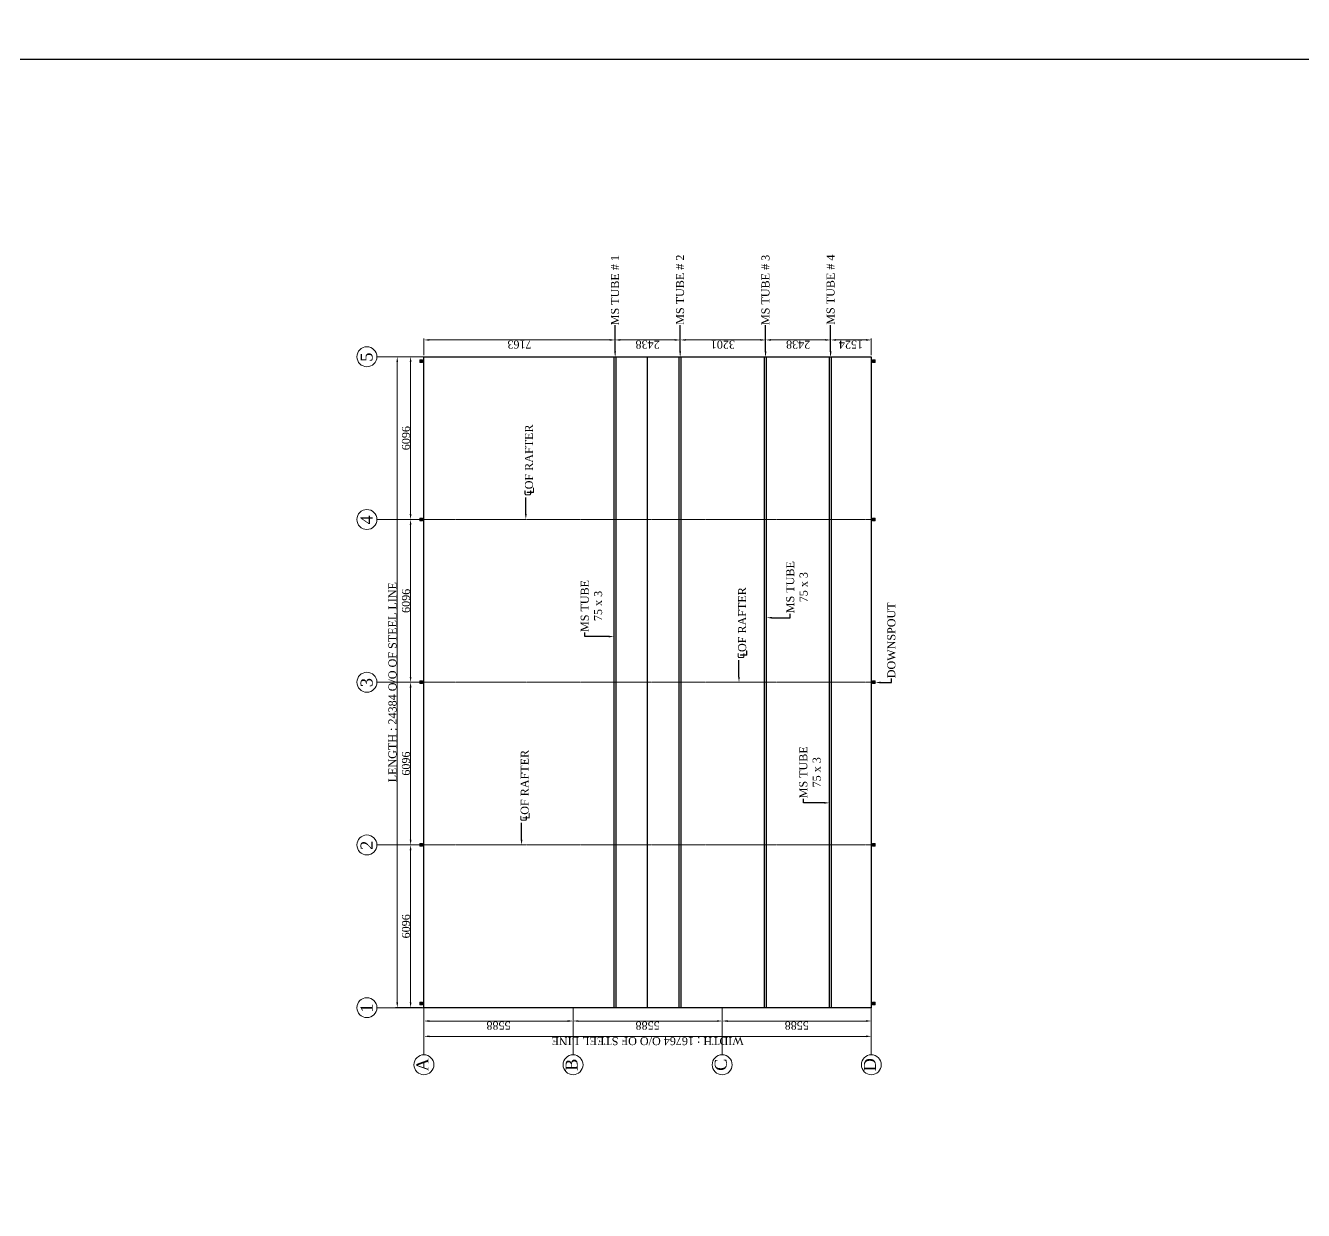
# Model space of a CAD drawing. Header units: millimetres. Extents: x 0 to 2669304, y -3314102 to 0.
# Drawn here: x 2293391 to 2341275, y -3116520 to -3072133 of the extents above; entities that cross this region are included whole.
import ezdxf
from ezdxf import colors
from ezdxf.entities.mleader import LeaderData, LeaderLine
from ezdxf.math import Vec2, Vec3

# ---------------------------------------------------------------- set-up
doc = ezdxf.new("R2010")
doc.units = ezdxf.units.MM
doc.header["$LTSCALE"] = 0.4
doc.header["$MEASUREMENT"] = 0
doc.header["$PDMODE"] = 34
doc.linetypes.add('CENTER', pattern=[2, 1.25, -0.25, 0.25, -0.25])
for name, color, linetype, lineweight in [('Dim1', 147, 'Continuous', 20), ('EAVE GUTTER', 37, 'Continuous', 20), ('Grid', 202, 'CENTER', 18), ('Outer Line', 1, 'Continuous', 30), ('Text Small', 7, 'Continuous', 0)]:
    doc.layers.add(name, color=color, linetype=linetype, lineweight=lineweight)
for name, color, linetype in [('Purlan', 46, 'Continuous'), ('stifners', 94, 'Continuous'), ('Thin', 6, 'Continuous')]:
    doc.layers.add(name, color=color, linetype=linetype)
doc.styles.get("Standard").update_dxf_attribs({"font": 'ARIALN.TTF'})
doc.styles.add('style2', font='ARIALN.TTF')
doc.styles.add('TNROMAN', font='times.ttf')
doc.dimstyles.new('H.M.A', dxfattribs={"dimtxt": 37.0005, "dimasz": 20, "dimexe": 8, "dimexo": 10, "dimgap": 5, "dimtad": 3, "dimdec": 0, "dimrnd": 1, "dimzin": 0, "dimdsep": 46, "dimtxsty": 'style2', "dimcen": 0.09, "dimclrd": 152, "dimclre": 152, "dimclrt": 1, "dimadec": 0, "dimazin": 0, "dimtfac": 1, "dimtdec": 0, "dimtix": 1, "dimtmove": 1, "dimatfit": 3, "dimfxl": 0, "dimtolj": 1, "dimtzin": 0, "dimlwd": 5, "dimlwe": 5, "dimarcsym": 0})

# ---------------------------------------------------------------- blocks, each defined once
blk = doc.blocks.new('*D1077')
at = {"layer": 'Defpoints', "color": 0, "linetype": 'ByBlock'}
for p in [(2258494, -3162488), (2252398, -3162988), (2258494, -3162988)]:
    blk.add_point(p, dxfattribs=at)
at = {"layer": 'Dim1', "color": 152, "linetype": 'ByBlock', "lineweight": 5}
for p, q in [((2252398, -3162928), (2252398, -3162428)), ((2258494, -3162928), (2258494, -3162428))]:
    blk.add_line(p, q, dxfattribs=at)
at = {"layer": 'Dim1', "color": 152, "lineweight": 5}
blk.add_line((2252598, -3162488), (2258294, -3162488), dxfattribs=at)
at = {"layer": 'Dim1', "color": 152, "linetype": 'ByBlock'}
for points in [[(2252598, -3162454), (2252598, -3162521), (2252398, -3162488)], [(2258294, -3162454), (2258294, -3162521), (2258494, -3162488)]]:
    blk.add_solid(points, dxfattribs=at)
at = {"layer": 'Dim1', "color": 1, "linetype": 'ByBlock', "insert": (2255446, -3162315), "char_height": 300, "attachment_point": 5, "style": 'TNROMAN'}
blk.add_mtext('\\A1;6096', dxfattribs=at)
blk = doc.blocks.new('*D1078')
at = {"layer": 'Defpoints', "color": 0, "linetype": 'ByBlock'}
for p in [(2264590, -3162488), (2258494, -3162988), (2264590, -3162988)]:
    blk.add_point(p, dxfattribs=at)
at = {"layer": 'Dim1', "color": 152, "linetype": 'ByBlock', "lineweight": 5}
for p, q in [((2258494, -3162928), (2258494, -3162428)), ((2264590, -3162928), (2264590, -3162428))]:
    blk.add_line(p, q, dxfattribs=at)
at = {"layer": 'Dim1', "color": 152, "lineweight": 5}
blk.add_line((2258694, -3162488), (2264390, -3162488), dxfattribs=at)
at = {"layer": 'Dim1', "color": 152, "linetype": 'ByBlock'}
for points in [[(2258694, -3162454), (2258694, -3162521), (2258494, -3162488)], [(2264390, -3162454), (2264390, -3162521), (2264590, -3162488)]]:
    blk.add_solid(points, dxfattribs=at)
at = {"layer": 'Dim1', "color": 1, "linetype": 'ByBlock', "insert": (2261542, -3162315), "char_height": 300, "attachment_point": 5, "style": 'TNROMAN'}
blk.add_mtext('\\A1;6096', dxfattribs=at)
blk = doc.blocks.new('*D1079')
at = {"layer": 'Defpoints', "color": 0, "linetype": 'ByBlock'}
for p in [(2270686, -3162488), (2264590, -3162988), (2270686, -3162988)]:
    blk.add_point(p, dxfattribs=at)
at = {"layer": 'Dim1', "color": 152, "linetype": 'ByBlock', "lineweight": 5}
for p, q in [((2264590, -3162928), (2264590, -3162428)), ((2270686, -3162928), (2270686, -3162428))]:
    blk.add_line(p, q, dxfattribs=at)
at = {"layer": 'Dim1', "color": 152, "lineweight": 5}
blk.add_line((2264790, -3162488), (2270486, -3162488), dxfattribs=at)
at = {"layer": 'Dim1', "color": 152, "linetype": 'ByBlock'}
for points in [[(2264790, -3162454), (2264790, -3162521), (2264590, -3162488)], [(2270486, -3162454), (2270486, -3162521), (2270686, -3162488)]]:
    blk.add_solid(points, dxfattribs=at)
at = {"layer": 'Dim1', "color": 1, "linetype": 'ByBlock', "insert": (2267638, -3162315), "char_height": 300, "attachment_point": 5, "style": 'TNROMAN'}
blk.add_mtext('\\A1;6096', dxfattribs=at)
blk = doc.blocks.new('*D1080')
at = {"layer": 'Defpoints', "color": 0, "linetype": 'ByBlock'}
for p in [(2276782, -3162488), (2270686, -3162988), (2276782, -3162988)]:
    blk.add_point(p, dxfattribs=at)
at = {"layer": 'Dim1', "color": 152, "linetype": 'ByBlock', "lineweight": 5}
for p, q in [((2270686, -3162928), (2270686, -3162428)), ((2276782, -3162928), (2276782, -3162428))]:
    blk.add_line(p, q, dxfattribs=at)
at = {"layer": 'Dim1', "color": 152, "lineweight": 5}
blk.add_line((2270886, -3162488), (2276582, -3162488), dxfattribs=at)
at = {"layer": 'Dim1', "color": 152, "linetype": 'ByBlock'}
for points in [[(2270886, -3162454), (2270886, -3162521), (2270686, -3162488)], [(2276582, -3162454), (2276582, -3162521), (2276782, -3162488)]]:
    blk.add_solid(points, dxfattribs=at)
at = {"layer": 'Dim1', "color": 1, "linetype": 'ByBlock', "insert": (2273734, -3162315), "char_height": 300, "attachment_point": 5, "style": 'TNROMAN'}
blk.add_mtext('\\A1;6096', dxfattribs=at)
blk = doc.blocks.new('*D1069')
at = {"layer": 'Defpoints', "color": 0, "linetype": 'ByBlock'}
for p in [(2276782, -3161988), (2252398, -3162488), (2276782, -3162488)]:
    blk.add_point(p, dxfattribs=at)
at = {"layer": 'Dim1', "color": 152, "linetype": 'ByBlock', "lineweight": 5}
for p, q in [((2252398, -3162428), (2252398, -3161928)), ((2276782, -3162428), (2276782, -3161928))]:
    blk.add_line(p, q, dxfattribs=at)
at = {"layer": 'Dim1', "color": 152, "lineweight": 5}
blk.add_line((2252598, -3161988), (2276582, -3161988), dxfattribs=at)
at = {"layer": 'Dim1', "color": 152, "linetype": 'ByBlock'}
for points in [[(2252598, -3161954), (2252598, -3162021), (2252398, -3161988)], [(2276582, -3161954), (2276582, -3162021), (2276782, -3161988)]]:
    blk.add_solid(points, dxfattribs=at)
at = {"layer": 'Dim1', "color": 1, "linetype": 'ByBlock', "insert": (2264590, -3161810), "char_height": 300, "attachment_point": 5, "style": 'TNROMAN'}
blk.add_mtext('\\A1;LENGTH : 24384 O/O OF STEEL LINE', dxfattribs=at)
blk = doc.blocks.new('A$C2998320C')
at = {"layer": 'EAVE GUTTER', "linetype": 'ByBlock'}
for p, q in [((0, 0), (100, 100)), ((0, 100), (100, 0))]:
    blk.add_line(p, q, dxfattribs=at)
blk.add_lwpolyline([(0, 100), (100, 100), (100, 0), (0, 0)], close=True, dxfattribs=at)
blk = doc.blocks.new('*D1081')
at = {"layer": 'Defpoints', "color": 0, "linetype": 'ByBlock'}
for p in [(2252398, -3162988), (2251898, -3168576), (2252398, -3168576)]:
    blk.add_point(p, dxfattribs=at)
at = {"layer": 'Dim1', "color": 152, "linetype": 'ByBlock', "lineweight": 5}
for p, q in [((2252338, -3162988), (2251838, -3162988)), ((2252338, -3168576), (2251838, -3168576))]:
    blk.add_line(p, q, dxfattribs=at)
at = {"layer": 'Dim1', "color": 152, "lineweight": 5}
blk.add_line((2251898, -3163188), (2251898, -3168376), dxfattribs=at)
at = {"layer": 'Dim1', "color": 152, "linetype": 'ByBlock'}
for points in [[(2251864, -3163188), (2251931, -3163188), (2251898, -3162988)], [(2251864, -3168376), (2251931, -3168376), (2251898, -3168576)]]:
    blk.add_solid(points, dxfattribs=at)
at = {"layer": 'Dim1', "color": 1, "linetype": 'ByBlock', "insert": (2251725, -3165782), "char_height": 300, "attachment_point": 5, "rotation": 90, "style": 'TNROMAN'}
blk.add_mtext('\\A1;5588', dxfattribs=at)
blk = doc.blocks.new('*D1070')
at = {"layer": 'Defpoints', "color": 0, "linetype": 'ByBlock'}
for p in [(2252398, -3168576), (2251898, -3174164), (2252398, -3174164)]:
    blk.add_point(p, dxfattribs=at)
at = {"layer": 'Dim1', "color": 152, "linetype": 'ByBlock', "lineweight": 5}
for p, q in [((2252338, -3168576), (2251838, -3168576)), ((2252338, -3174164), (2251838, -3174164))]:
    blk.add_line(p, q, dxfattribs=at)
at = {"layer": 'Dim1', "color": 152, "lineweight": 5}
blk.add_line((2251898, -3168776), (2251898, -3173964), dxfattribs=at)
at = {"layer": 'Dim1', "color": 152, "linetype": 'ByBlock'}
for points in [[(2251864, -3168776), (2251931, -3168776), (2251898, -3168576)], [(2251864, -3173964), (2251931, -3173964), (2251898, -3174164)]]:
    blk.add_solid(points, dxfattribs=at)
at = {"layer": 'Dim1', "color": 1, "linetype": 'ByBlock', "insert": (2251725, -3171370), "char_height": 300, "attachment_point": 5, "rotation": 90, "style": 'TNROMAN'}
blk.add_mtext('\\A1;5588', dxfattribs=at)
blk = doc.blocks.new('*D1071')
at = {"layer": 'Defpoints', "color": 0, "linetype": 'ByBlock'}
for p in [(2252398, -3174164), (2251898, -3179752), (2252398, -3179752)]:
    blk.add_point(p, dxfattribs=at)
at = {"layer": 'Dim1', "color": 152, "linetype": 'ByBlock', "lineweight": 5}
for p, q in [((2252338, -3174164), (2251838, -3174164)), ((2252338, -3179752), (2251838, -3179752))]:
    blk.add_line(p, q, dxfattribs=at)
at = {"layer": 'Dim1', "color": 152, "lineweight": 5}
blk.add_line((2251898, -3174364), (2251898, -3179552), dxfattribs=at)
at = {"layer": 'Dim1', "color": 152, "linetype": 'ByBlock'}
for points in [[(2251864, -3174364), (2251931, -3174364), (2251898, -3174164)], [(2251864, -3179552), (2251931, -3179552), (2251898, -3179752)]]:
    blk.add_solid(points, dxfattribs=at)
at = {"layer": 'Dim1', "color": 1, "linetype": 'ByBlock', "insert": (2251725, -3176958), "char_height": 300, "attachment_point": 5, "rotation": 90, "style": 'TNROMAN'}
blk.add_mtext('\\A1;5588', dxfattribs=at)
blk = doc.blocks.new('*D1072')
at = {"layer": 'Defpoints', "color": 0, "linetype": 'ByBlock'}
for p in [(2251898, -3162988), (2251324, -3179752), (2251898, -3179752)]:
    blk.add_point(p, dxfattribs=at)
at = {"layer": 'Dim1', "color": 152, "linetype": 'ByBlock', "lineweight": 5}
for p, q in [((2251838, -3162988), (2251264, -3162988)), ((2251838, -3179752), (2251264, -3179752))]:
    blk.add_line(p, q, dxfattribs=at)
at = {"layer": 'Dim1', "color": 152, "lineweight": 5}
blk.add_line((2251324, -3163188), (2251324, -3179552), dxfattribs=at)
at = {"layer": 'Dim1', "color": 152, "linetype": 'ByBlock'}
for points in [[(2251291, -3163188), (2251358, -3163188), (2251324, -3162988)], [(2251291, -3179552), (2251358, -3179552), (2251324, -3179752)]]:
    blk.add_solid(points, dxfattribs=at)
at = {"layer": 'Dim1', "color": 1, "linetype": 'ByBlock', "insert": (2251147, -3171370), "char_height": 300, "attachment_point": 5, "rotation": 90, "style": 'TNROMAN'}
blk.add_mtext('\\A1;WIDTH : 16764 O/O OF STEEL LINE', dxfattribs=at)
blk = doc.blocks.new('*D1073')
at = {"layer": 'Defpoints', "color": 0, "linetype": 'ByBlock'}
for p in [(2276782, -3162988), (2276782, -3170151), (2277412, -3170151)]:
    blk.add_point(p, dxfattribs=at)
at = {"layer": 'Dim1', "color": 152, "linetype": 'ByBlock', "lineweight": 5}
for p, q in [((2276842, -3162988), (2277472, -3162988)), ((2276842, -3170151), (2277472, -3170151))]:
    blk.add_line(p, q, dxfattribs=at)
at = {"layer": 'Dim1', "color": 152, "lineweight": 5}
blk.add_line((2277412, -3163188), (2277412, -3169951), dxfattribs=at)
at = {"layer": 'Dim1', "color": 152, "linetype": 'ByBlock'}
for points in [[(2277379, -3163188), (2277445, -3163188), (2277412, -3162988)], [(2277379, -3169951), (2277445, -3169951), (2277412, -3170151)]]:
    blk.add_solid(points, dxfattribs=at)
at = {"layer": 'Dim1', "color": 1, "linetype": 'ByBlock', "insert": (2277239, -3166569), "char_height": 300, "attachment_point": 5, "rotation": 90, "style": 'TNROMAN'}
blk.add_mtext('\\A1;7163', dxfattribs=at)
blk = doc.blocks.new('*D1074')
at = {"layer": 'Defpoints', "color": 0, "linetype": 'ByBlock'}
for p in [(2276782, -3170151), (2276782, -3172589), (2277412, -3172589)]:
    blk.add_point(p, dxfattribs=at)
at = {"layer": 'Dim1', "color": 152, "linetype": 'ByBlock', "lineweight": 5}
for p, q in [((2276842, -3170151), (2277472, -3170151)), ((2276842, -3172589), (2277472, -3172589))]:
    blk.add_line(p, q, dxfattribs=at)
at = {"layer": 'Dim1', "color": 152, "lineweight": 5}
blk.add_line((2277412, -3170351), (2277412, -3172389), dxfattribs=at)
at = {"layer": 'Dim1', "color": 152, "linetype": 'ByBlock'}
for points in [[(2277379, -3170351), (2277445, -3170351), (2277412, -3170151)], [(2277379, -3172389), (2277445, -3172389), (2277412, -3172589)]]:
    blk.add_solid(points, dxfattribs=at)
at = {"layer": 'Dim1', "color": 1, "linetype": 'ByBlock', "insert": (2277239, -3171370), "char_height": 300, "attachment_point": 5, "rotation": 90, "style": 'TNROMAN'}
blk.add_mtext('\\A1;2438', dxfattribs=at)
blk = doc.blocks.new('*D1075')
at = {"layer": 'Defpoints', "color": 0, "linetype": 'ByBlock'}
for p in [(2276782, -3172589), (2276782, -3175790), (2277412, -3175790)]:
    blk.add_point(p, dxfattribs=at)
at = {"layer": 'Dim1', "color": 152, "linetype": 'ByBlock', "lineweight": 5}
for p, q in [((2276842, -3172589), (2277472, -3172589)), ((2276842, -3175790), (2277472, -3175790))]:
    blk.add_line(p, q, dxfattribs=at)
at = {"layer": 'Dim1', "color": 152, "lineweight": 5}
blk.add_line((2277412, -3172789), (2277412, -3175590), dxfattribs=at)
at = {"layer": 'Dim1', "color": 152, "linetype": 'ByBlock'}
for points in [[(2277379, -3172789), (2277445, -3172789), (2277412, -3172589)], [(2277379, -3175590), (2277445, -3175590), (2277412, -3175790)]]:
    blk.add_solid(points, dxfattribs=at)
at = {"layer": 'Dim1', "color": 1, "linetype": 'ByBlock', "insert": (2277239, -3174189), "char_height": 300, "attachment_point": 5, "rotation": 90, "style": 'TNROMAN'}
blk.add_mtext('\\A1;3201', dxfattribs=at)
blk = doc.blocks.new('*D1076')
at = {"layer": 'Defpoints', "color": 0, "linetype": 'ByBlock'}
for p in [(2276782, -3175790), (2276782, -3178228), (2277412, -3178228)]:
    blk.add_point(p, dxfattribs=at)
at = {"layer": 'Dim1', "color": 152, "linetype": 'ByBlock', "lineweight": 5}
for p, q in [((2276842, -3175790), (2277472, -3175790)), ((2276842, -3178228), (2277472, -3178228))]:
    blk.add_line(p, q, dxfattribs=at)
at = {"layer": 'Dim1', "color": 152, "lineweight": 5}
blk.add_line((2277412, -3175990), (2277412, -3178028), dxfattribs=at)
at = {"layer": 'Dim1', "color": 152, "linetype": 'ByBlock'}
for points in [[(2277379, -3175990), (2277445, -3175990), (2277412, -3175790)], [(2277379, -3178028), (2277445, -3178028), (2277412, -3178228)]]:
    blk.add_solid(points, dxfattribs=at)
at = {"layer": 'Dim1', "color": 1, "linetype": 'ByBlock', "insert": (2277239, -3177009), "char_height": 300, "attachment_point": 5, "rotation": 90, "style": 'TNROMAN'}
blk.add_mtext('\\A1;2438', dxfattribs=at)
blk = doc.blocks.new('*D1082')
at = {"layer": 'Defpoints', "color": 0, "linetype": 'ByBlock'}
for p in [(2276782, -3178228), (2276782, -3179752), (2277412, -3179752)]:
    blk.add_point(p, dxfattribs=at)
at = {"layer": 'Dim1', "color": 152, "linetype": 'ByBlock', "lineweight": 5}
for p, q in [((2276842, -3178228), (2277472, -3178228)), ((2276842, -3179752), (2277472, -3179752))]:
    blk.add_line(p, q, dxfattribs=at)
at = {"layer": 'Dim1', "color": 152, "lineweight": 5}
blk.add_line((2277412, -3178428), (2277412, -3179552), dxfattribs=at)
at = {"layer": 'Dim1', "color": 152, "linetype": 'ByBlock'}
for points in [[(2277379, -3178428), (2277445, -3178428), (2277412, -3178228)], [(2277379, -3179552), (2277445, -3179552), (2277412, -3179752)]]:
    blk.add_solid(points, dxfattribs=at)
at = {"layer": 'Dim1', "color": 1, "linetype": 'ByBlock', "insert": (2277239, -3178990), "char_height": 300, "attachment_point": 5, "rotation": 90, "style": 'TNROMAN'}
blk.add_mtext('\\A1;1524', dxfattribs=at)
blk = doc.blocks.new('A$C6AC4513A')
at = {"layer": 'Grid', "color": 202, "linetype": 'ByBlock'}
for p, q in [((2511.4, 19547.4), (2511.4, 17783.7)), ((8607.4, 19547.4), (8607.4, 17783.7)), ((14703.4, 19547.4), (14703.4, 17783.7)), ((20799.4, 19547.4), (20799.4, 17783.7)), ((26895.4, 19547.4), (26895.4, 17783.7)), ((747.7, 17783.7), (2511.4, 17783.7)), ((747.7, 12195.7), (2511.4, 12195.7)), ((747.7, 6607.7), (2511.4, 6607.7)), ((747.7, 1019.7), (2511.4, 1019.7))]:
    blk.add_line(p, q, dxfattribs=at)
at = {"layer": 'Grid', "color": 202, "ltscale": 5}
for p, q in [((8607.4, 1019.7), (8607.4, 17783.7)), ((14703.4, 1019.7), (14703.4, 17783.7)), ((20799.4, 1019.7), (20799.4, 17783.7))]:
    blk.add_line(p, q, dxfattribs=at)
at = {"layer": 'Grid', "color": 202, "linetype": 'ByBlock'}
for centre in [(2511.4, 19921.2), (8607.4, 19921.2), (14703.4, 19921.2), (20799.4, 19921.2), (26895.4, 19921.2), (373.8, 17783.7), (373.8, 12195.7), (373.8, 6607.7), (373.8, 1019.7)]:
    blk.add_circle(centre, 373.8, dxfattribs=at)
at = {"layer": 'Outer Line', "linetype": 'ByBlock'}
blk.add_lwpolyline([(2511.4, 17783.7), (26895.4, 17783.7), (26895.4, 1019.7), (2511.4, 1019.7)], close=True, dxfattribs=at)
at = {"layer": 'Purlan', "linetype": 'ByBlock'}
for p, q in [((2511.4, 10658.2), (8604.9, 10658.2)), ((2511.4, 10583.2), (8604.9, 10583.2)), ((8609.9, 10658.2), (14700.9, 10658.2)), ((8609.9, 10583.2), (14700.9, 10583.2)), ((14705.9, 10658.2), (20796.9, 10658.2)), ((14705.9, 10583.2), (20796.9, 10583.2)), ((20801.9, 10658.2), (26895.4, 10658.2)), ((20801.9, 10583.2), (26895.4, 10583.2)), ((2511.4, 8220.2), (8604.9, 8220.2)), ((2511.4, 8145.2), (8604.9, 8145.2)), ((8609.9, 8220.2), (14700.9, 8220.2)), ((8609.9, 8145.2), (14700.9, 8145.2)), ((14705.9, 8220.2), (20796.9, 8220.2)), ((14705.9, 8145.2), (20796.9, 8145.2)), ((20801.9, 8220.2), (26895.4, 8220.2)), ((20801.9, 8145.2), (26895.4, 8145.2)), ((2511.4, 5019.2), (8604.9, 5019.2)), ((2511.4, 4944.2), (8604.9, 4944.2)), ((8609.9, 5019.2), (14700.9, 5019.2)), ((8609.9, 4944.2), (14700.9, 4944.2)), ((14705.9, 5019.2), (20796.9, 5019.2)), ((14705.9, 4944.2), (20796.9, 4944.2)), ((20801.9, 5019.2), (26895.4, 5019.2)), ((20801.9, 4944.2), (26895.4, 4944.2)), ((2511.4, 2581.2), (8604.9, 2581.2)), ((2511.4, 2506.2), (8604.9, 2506.2)), ((8609.9, 2581.2), (14700.9, 2581.2)), ((8609.9, 2506.2), (14700.9, 2506.2)), ((14705.9, 2581.2), (20796.9, 2581.2)), ((14705.9, 2506.2), (20796.9, 2506.2)), ((20801.9, 2581.2), (26895.4, 2581.2)), ((20801.9, 2506.2), (26895.4, 2506.2))]:
    blk.add_line(p, q, dxfattribs=at)
at = {"layer": 'stifners'}
blk.add_line((2511.4, 9401.7), (26895.4, 9401.7), dxfattribs=at)
at = {"layer": 'Outer Line', "linetype": 'ByBlock'}
for p in [(2622, 17833.7), (8557.4, 17833.7), (14653.4, 17833.7), (20749.4, 17833.7), (26684.8, 17833.7)]:
    blk.add_blockref('A$C2998320C', p, dxfattribs=at)
at = {"layer": 'Outer Line', "linetype": 'ByBlock', "xscale": -1, "rotation": 180}
for p in [(2622, 969.7), (8557.4, 969.7), (14653.4, 969.7), (20749.4, 969.7), (26684.8, 969.7)]:
    blk.add_blockref('A$C2998320C', p, dxfattribs=at)
at = {"layer": 'Thin', "color": 7, "lineweight": 5, "char_height": 450, "attachment_point": 2, "style": 'style2'}
for s, insert in [('{\\fTimes New Roman|b0|i0|c0|p18;1}', (2498.9, 20159.3)), ('{\\fTimes New Roman|b0|i0|c0|p18;3}', (14690.9, 20159.3)), ('{\\fTimes New Roman|b0|i0|c0|p18;4}', (20786.9, 20159.3)), ('{\\fTimes New Roman|b0|i0|c0|p18;5}', (26882.9, 20159.3)), ('{\\fTimes New Roman|b0|i0|c0|p18;A}', (373.2, 18063.4)), ('{\\fTimes New Roman|b0|i0|c0|p18;B}', (373.2, 12475.4)), ('{\\fTimes New Roman|b0|i0|c0|p18;C}', (373.2, 6887.4)), ('{\\fTimes New Roman|b0|i0|c0|p18;D}', (373.2, 1299.4))]:
    blk.add_mtext(s, dxfattribs=dict(at, insert=insert))
at = {"layer": 'Thin', "color": 7, "lineweight": 5, "insert": (8594.9, 20159.3), "char_height": 450, "width": 285.431, "attachment_point": 2, "style": 'style2'}
blk.add_mtext('{\\fTimes New Roman|b0|i0|c0|p18;2}', dxfattribs=at)
at = {"layer": 'Dim1', "linetype": 'ByBlock'}
dim = blk.add_linear_dim(base=(26895.4, 18783.7), p1=(2511.4, 18283.7), p2=(26895.4, 18283.7), text='LENGTH : <> O/O OF STEEL LINE', dimstyle='H.M.A', override={"dimtxt": 300, "dimasz": 200, "dimexe": 60, "dimexo": 60, "dimgap": 20, "dimtxsty": 'TNROMAN'}, dxfattribs=at)
dim.commit()
dim.dimension.update_dxf_attribs({"geometry": '*D1069', "text_midpoint": (14703.4, 18960.8), "insert": (-2249886.2, 3180771.2)})
for base, p1, p2, picture, middle in [((8607.4, 18283.7), (2511.4, 17783.7), (8607.4, 17783.7), '*D1077', (5559.4, 18456.7)), ((14703.4, 18283.7), (8607.4, 17783.7), (14703.4, 17783.7), '*D1078', (11655.4, 18456.7)), ((20799.4, 18283.7), (14703.4, 17783.7), (20799.4, 17783.7), '*D1079', (17751.4, 18456.7)), ((26895.4, 18283.7), (20799.4, 17783.7), (26895.4, 17783.7), '*D1080', (23847.4, 18456.7))]:
    dim = blk.add_linear_dim(base=base, p1=p1, p2=p2, dimstyle='H.M.A', override={"dimtxt": 300, "dimasz": 200, "dimexe": 60, "dimexo": 60, "dimgap": 20, "dimtxsty": 'TNROMAN'}, dxfattribs=at)
    dim.commit()
    dim.dimension.update_dxf_attribs({"geometry": picture, "text_midpoint": middle, "insert": (-2249886.2, 3180771.2)})
dim = blk.add_linear_dim(base=(1438.3, 1019.7), p1=(2011.4, 17783.7), p2=(2011.4, 1019.7), angle=90, text='WIDTH : <> O/O OF STEEL LINE', dimstyle='H.M.A', override={"dimtxt": 300, "dimasz": 200, "dimexe": 60, "dimexo": 60, "dimgap": 20, "dimtxsty": 'TNROMAN'}, dxfattribs=at)
dim.commit()
dim.dimension.update_dxf_attribs({"geometry": '*D1072', "text_midpoint": (1261.2, 9401.7), "insert": (-2249886.2, 3180771.2)})
for base, p1, p2, picture, middle in [((2011.4, 12195.7), (2511.4, 17783.7), (2511.4, 12195.7), '*D1081', (1838.8, 14989.7)), ((27525.7, 10620.7), (26895.4, 17783.7), (26895.4, 10620.7), '*D1073', (27352.7, 14202.2)), ((2011.4, 6607.7), (2511.4, 12195.7), (2511.4, 6607.7), '*D1070', (1838.8, 9401.7)), ((27525.7, 8182.7), (26895.4, 10620.7), (26895.4, 8182.7), '*D1074', (27353.1, 9401.7)), ((27525.7, 4981.7), (26895.4, 8182.7), (26895.4, 4981.7), '*D1075', (27353.1, 6582.2)), ((2011.4, 1019.7), (2511.4, 6607.7), (2511.4, 1019.7), '*D1071', (1838.8, 3813.7)), ((27525.7, 2543.7), (26895.4, 4981.7), (26895.4, 2543.7), '*D1076', (27353.1, 3762.7)), ((27525.7, 1019.7), (26895.4, 2543.7), (26895.4, 1019.7), '*D1082', (27353.1, 1781.7))]:
    dim = blk.add_linear_dim(base=base, p1=p1, p2=p2, angle=90, dimstyle='H.M.A', override={"dimtxt": 300, "dimasz": 200, "dimexe": 60, "dimexo": 60, "dimgap": 20, "dimtxsty": 'TNROMAN'}, dxfattribs=at)
    dim.commit()
    dim.dimension.update_dxf_attribs({"geometry": picture, "text_midpoint": middle, "insert": (-2249886.2, 3180771.2)})
at = {"layer": 'Thin', "color": 7, "lineweight": 5}
ml = blk.add_multileader_mtext('Standard', dxfattribs=at)
ml.set_content('{\\fISOCPEUR|b0|i0|c0|p34;\\H1.4x;℄\\fTimes New Roman|b0|i0|c0|p18;\\H0.71429x;OF RAFTER}', color=7, style='style2')
ml.set_leader_properties(color=215)
ml.build(insert=Vec2(0, 0))
ml.multileader.update_dxf_attribs({"dogleg_length": 150, "arrow_head_size": 200})
ctx = ml.context
ctx.base_point, ctx.char_height, ctx.arrow_head_size, ctx.landing_gap_size, ctx.plane_origin = Vec3(9433.7, 14125.5), 300, 200, 50, Vec3(-77471.7, 6731)
ctx.text_align_type = 1
notes = []
notes.append((ctx, [(1, (1, 1, 0), (9283.7, 14125.5), (1, 0), 150, [(0, [(8607.4, 14125.5)], 0, [])])]))
ctx.mtext.insert, ctx.mtext.alignment, ctx.mtext.flow_direction = Vec3(10820.4, 14278.9), 2, 5
ml = blk.add_multileader_mtext('Standard', dxfattribs=at)
ml.set_content('{\\fISOCPEUR|b0|i0|c0|p34;\\H1.4x;℄\\fTimes New Roman|b0|i0|c0|p18;\\H0.71429x;OF RAFTER}', color=7, style='style2')
ml.set_leader_properties(color=215)
ml.build(insert=Vec2(0, 0))
ml.multileader.update_dxf_attribs({"dogleg_length": 150, "arrow_head_size": 200})
ctx = ml.context
ctx.base_point, ctx.char_height, ctx.arrow_head_size, ctx.landing_gap_size, ctx.plane_origin = Vec3(21625.7, 13965.5), 300, 200, 50, Vec3(-65279.7, 6570.9)
ctx.text_align_type = 1
notes.append((ctx, [(1, (1, 1, 0), (21475.7, 13965.5), (1, 0), 150, [(0, [(20799.4, 13965.5)], 0, [])])]))
ctx.mtext.insert, ctx.mtext.alignment, ctx.mtext.flow_direction = Vec3(23012.4, 14118.9), 2, 5
ml = blk.add_multileader_mtext('Standard', dxfattribs=at)
ml.set_content('{\\fTimes New Roman|b0|i0|c0|p18;MS TUBE\\P75 x 3}', color=7, style='style2')
ml.set_leader_properties(color=215)
ml.build(insert=Vec2(0, 0))
ml.multileader.update_dxf_attribs({"dogleg_length": 150, "arrow_head_size": 200})
ctx = ml.context
ctx.base_point, ctx.char_height, ctx.arrow_head_size, ctx.landing_gap_size, ctx.plane_origin = Vec3(16564.2, 11755), 300, 200, 50, Vec3(-70341.3, 17069.2)
ctx.text_align_type = 1
notes.append((ctx, [(1, (1, 1, 0), (16414.2, 11755), (1, 0), 150, [(0, [(16414.2, 10658.2)], 0, [])])]))
ctx.mtext.insert, ctx.mtext.alignment, ctx.mtext.flow_direction = Vec3(17559.1, 11908), 2, 5
ml = blk.add_multileader_mtext('Standard', dxfattribs=at)
ml.set_content('{\\fTimes New Roman|b0|i0|c0|p18;\\H1x;MS TUBE # 1}', color=7, style='style2')
ml.set_leader_properties(color=215)
ml.build(insert=Vec2(0, 0))
ml.multileader.update_dxf_attribs({"dogleg_length": 150, "arrow_head_size": 200})
ctx = ml.context
ctx.base_point, ctx.char_height, ctx.arrow_head_size, ctx.landing_gap_size, ctx.plane_origin = Vec3(28084.4, 10620.7), 300, 200, 50, Vec3(-59183.7, 3226.1)
ctx.text_align_type = 1
notes.append((ctx, [(1, (1, 1, 0), (27934.4, 10620.7), (1, 0), 150, [(0, [(26895.4, 10620.7)], 0, [])])]))
ctx.mtext.insert, ctx.mtext.alignment, ctx.mtext.flow_direction = Vec3(29389.7, 10774.1), 2, 5
ml = blk.add_multileader_mtext('Standard', dxfattribs=at)
ml.set_content('{\\fTimes New Roman|b0|i0|c0|p18;MS TUBE # 2}', color=7, style='style2')
ml.set_leader_properties(color=215)
ml.build(insert=Vec2(0, 0))
ml.multileader.update_dxf_attribs({"dogleg_length": 150, "arrow_head_size": 200})
ctx = ml.context
ctx.base_point, ctx.char_height, ctx.arrow_head_size, ctx.landing_gap_size, ctx.plane_origin = Vec3(28084.4, 8182.7), 300, 200, 50, Vec3(-59183.7, 788.1)
ctx.text_align_type = 1
notes.append((ctx, [(1, (1, 1, 0), (27934.4, 8182.7), (1, 0), 150, [(0, [(26895.4, 8182.7)], 0, [])])]))
ctx.mtext.insert, ctx.mtext.alignment, ctx.mtext.flow_direction = Vec3(29407.5, 8336.1), 2, 5
ml = blk.add_multileader_mtext('Standard', dxfattribs=at)
ml.set_content('{\\fISOCPEUR|b0|i0|c0|p34;\\H1.4x;℄\\fTimes New Roman|b0|i0|c0|p18;\\H0.71429x;OF RAFTER}', color=7, style='style2')
ml.set_leader_properties(color=215)
ml.build(insert=Vec2(0, 0))
ml.multileader.update_dxf_attribs({"dogleg_length": 150, "arrow_head_size": 200})
ctx = ml.context
ctx.base_point, ctx.char_height, ctx.arrow_head_size, ctx.landing_gap_size, ctx.plane_origin = Vec3(15529.7, 5977.9), 300, 200, 50, Vec3(-71375.7, -1416.6)
ctx.text_align_type = 1
notes.append((ctx, [(1, (1, 1, 0), (15379.7, 5977.9), (1, 0), 150, [(0, [(14703.4, 5977.9)], 0, [])])]))
ctx.mtext.insert, ctx.mtext.alignment, ctx.mtext.flow_direction = Vec3(16916.4, 6131.3), 2, 5
ml = blk.add_multileader_mtext('Standard', dxfattribs=at)
ml.set_content('{\\fTimes New Roman|b0|i0|c0|p18;MS TUBE\\P75 x 3}', color=7, style='style2')
ml.set_leader_properties(color=215)
ml.build(insert=Vec2(0, 0))
ml.multileader.update_dxf_attribs({"dogleg_length": 150, "arrow_head_size": 200})
ctx = ml.context
ctx.base_point, ctx.char_height, ctx.arrow_head_size, ctx.landing_gap_size, ctx.plane_origin = Vec3(17269.2, 4056.6), 300, 200, 50, Vec3(-69636.3, -1466.8)
ctx.text_align_type = 1
notes.append((ctx, [(1, (1, 1, 0), (17119.2, 4056.6), (1, 0), 150, [(0, [(17119.2, 4944.2)], 0, [])])]))
ctx.mtext.insert, ctx.mtext.alignment, ctx.mtext.flow_direction = Vec3(18264.1, 4209.6), 2, 5
ml = blk.add_multileader_mtext('Standard', dxfattribs=at)
ml.set_content('{\\fTimes New Roman|b0|i0|c0|p18;MS TUBE # 3}', color=7, style='style2')
ml.set_leader_properties(color=215)
ml.build(insert=Vec2(0, 0))
ml.multileader.update_dxf_attribs({"dogleg_length": 150, "arrow_head_size": 200})
ctx = ml.context
ctx.base_point, ctx.char_height, ctx.arrow_head_size, ctx.landing_gap_size, ctx.plane_origin = Vec3(28084.4, 4981.7), 300, 200, 50, Vec3(-59183.7, -2412.9)
ctx.text_align_type = 1
notes.append((ctx, [(1, (1, 1, 0), (27934.4, 4981.7), (1, 0), 150, [(0, [(26895.4, 4981.7)], 0, [])])]))
ctx.mtext.insert, ctx.mtext.alignment, ctx.mtext.flow_direction = Vec3(29398.3, 5135.1), 2, 5
ml = blk.add_multileader_mtext('Standard', dxfattribs=at)
ml.set_content('{\\fTimes New Roman|b0|i0|c0|p18;MS TUBE\\P75 x 3}', color=7, style='style2')
ml.set_leader_properties(color=215)
ml.build(insert=Vec2(0, 0))
ml.multileader.update_dxf_attribs({"dogleg_length": 150, "arrow_head_size": 200})
ctx = ml.context
ctx.base_point, ctx.char_height, ctx.arrow_head_size, ctx.landing_gap_size, ctx.plane_origin = Vec3(10334.2, 3564.7), 300, 200, 50, Vec3(-76571.2, -3829.8)
ctx.text_align_type = 1
notes.append((ctx, [(1, (1, 1, 0), (10184.2, 3564.7), (1, 0), 150, [(0, [(10184.2, 2581.2)], 0, [])])]))
ctx.mtext.insert, ctx.mtext.alignment, ctx.mtext.flow_direction = Vec3(11329.2, 3717.8), 2, 5
ml = blk.add_multileader_mtext('Standard', dxfattribs=at)
ml.set_content('{\\fTimes New Roman|b0|i0|c0|p18;MS TUBE # 4}', color=7, style='style2')
ml.set_leader_properties(color=215)
ml.build(insert=Vec2(0, 0))
ml.multileader.update_dxf_attribs({"dogleg_length": 150, "arrow_head_size": 200})
ctx = ml.context
ctx.base_point, ctx.char_height, ctx.arrow_head_size, ctx.landing_gap_size, ctx.plane_origin = Vec3(28084.4, 2543.7), 300, 200, 50, Vec3(-59183.7, -4850.9)
ctx.text_align_type = 1
notes.append((ctx, [(1, (1, 1, 0), (27934.4, 2543.7), (1, 0), 150, [(0, [(26895.4, 2543.7)], 0, [])])]))
ctx.mtext.insert, ctx.mtext.alignment, ctx.mtext.flow_direction = Vec3(29409, 2697.1), 2, 5
ml = blk.add_multileader_mtext('Standard', dxfattribs=at)
ml.set_content('{\\fTimes New Roman|b0|i0|c0|p18;\\H1x;DOWNSPOUT}', color=7, style='style2')
ml.set_leader_properties(color=215)
ml.build(insert=Vec2(0, 0))
ml.multileader.update_dxf_attribs({"dogleg_length": 150, "arrow_head_size": 200})
ctx = ml.context
ctx.base_point, ctx.char_height, ctx.arrow_head_size, ctx.landing_gap_size, ctx.plane_origin = Vec3(14842.4, 265.3), 300, 200, 50, Vec3(-72063, -6957.3)
ctx.text_align_type = 1
notes.append((ctx, [(1, (1, 1, 0), (14692.4, 265.3), (1, 0), 150, [(0, [(14692.4, 869.7)], 0, [])])]))
ctx.mtext.insert, ctx.mtext.alignment, ctx.mtext.flow_direction = Vec3(16273.5, 418.8), 2, 5
for ctx, leaders in notes:
    for number, flags, end, landing, length, lines in leaders:
        leader = LeaderData()
        leader.index, (leader.has_last_leader_line, leader.has_dogleg_vector, leader.attachment_direction) = number, flags
        leader.last_leader_point, leader.dogleg_vector, leader.dogleg_length = Vec3(end), Vec3(landing), length
        for number, points, colour, breaks in lines:
            line = LeaderLine()
            line.index, line.vertices, line.color, line.breaks = number, Vec3.list(points), colors.encode_raw_color(colour), breaks
            leader.lines.append(line)
        ctx.leaders.append(leader)

msp = doc.modelspace()

# ---------------------------------------------------------------- linework, layer by layer
at = {"layer": 'Outer Line'}
msp.add_lwpolyline([(2169346.6817, -3073386.0148), (2669303.996, -3073386.0148), (2669303.996, -3314102.072), (2169346.6817, -3314102.072)], close=True, dxfattribs=at)

# ---------------------------------------------------------------- block references
at = {"layer": 'Outer Line', "rotation": 90}
msp.add_blockref('A$C6AC4513A', (2326102.3627, -3111435.7664), dxfattribs=at)

# ---------------------------------------------------------------- leaders
at = {"layer": 'Text Small'}
ml = msp.add_multileader_mtext('Standard', dxfattribs=at)
ml.set_content('OPENING     \\P2134mmx 2134mm', color=256)
ml.set_leader_properties(color=235)
ml.build(insert=Vec2(0, 0))
ml.multileader.update_dxf_attribs({"dogleg_length": 144.6835, "arrow_head_size": 90})
ctx = ml.context
ctx.base_point, ctx.char_height, ctx.arrow_head_size, ctx.landing_gap_size, ctx.plane_origin = Vec3(2454691.1281, -3115241.5036), 200, 90, 50, Vec3(2463634.037, -3111925.6113)
ctx.text_align_type = 1
notes = []
notes.append((ctx, [(0, (0, 0, 0), (0, 0), (1, 0), 1, [])]))
ctx.mtext.insert, ctx.mtext.width, ctx.mtext.alignment, ctx.mtext.flow_direction = Vec3(2455711.1144, -3115139.7983), 3559.700472, 2, 5
ml = msp.add_multileader_mtext('Standard', dxfattribs=at)
ml.set_content('PORTAL BEAM-02', color=256)
ml.set_leader_properties(color=235)
ml.build(insert=Vec2(0, 0))
ml.multileader.update_dxf_attribs({"dogleg_length": 90, "arrow_head_size": 30})
ctx = ml.context
ctx.base_point, ctx.char_height, ctx.arrow_head_size, ctx.landing_gap_size, ctx.plane_origin = Vec3(2448702.5428, -3105280.1074), 50, 30, 25, Vec3(2448368.9987, -3102187.3439)
notes.append((ctx, [(0, (0, 0, 0), (0, 0), (1, 0), 1, [])]))
ctx.mtext.insert, ctx.mtext.line_spacing_factor, ctx.mtext.flow_direction = Vec3(2448727.5428, -3105254.681), 0.75, 5
for ctx, leaders in notes:
    for number, flags, end, landing, length, lines in leaders:
        leader = LeaderData()
        leader.index, (leader.has_last_leader_line, leader.has_dogleg_vector, leader.attachment_direction) = number, flags
        leader.last_leader_point, leader.dogleg_vector, leader.dogleg_length = Vec3(end), Vec3(landing), length
        for number, points, colour, breaks in lines:
            line = LeaderLine()
            line.index, line.vertices, line.color, line.breaks = number, Vec3.list(points), colors.encode_raw_color(colour), breaks
            leader.lines.append(line)
        ctx.leaders.append(leader)

doc.saveas('drawing.dxf')
